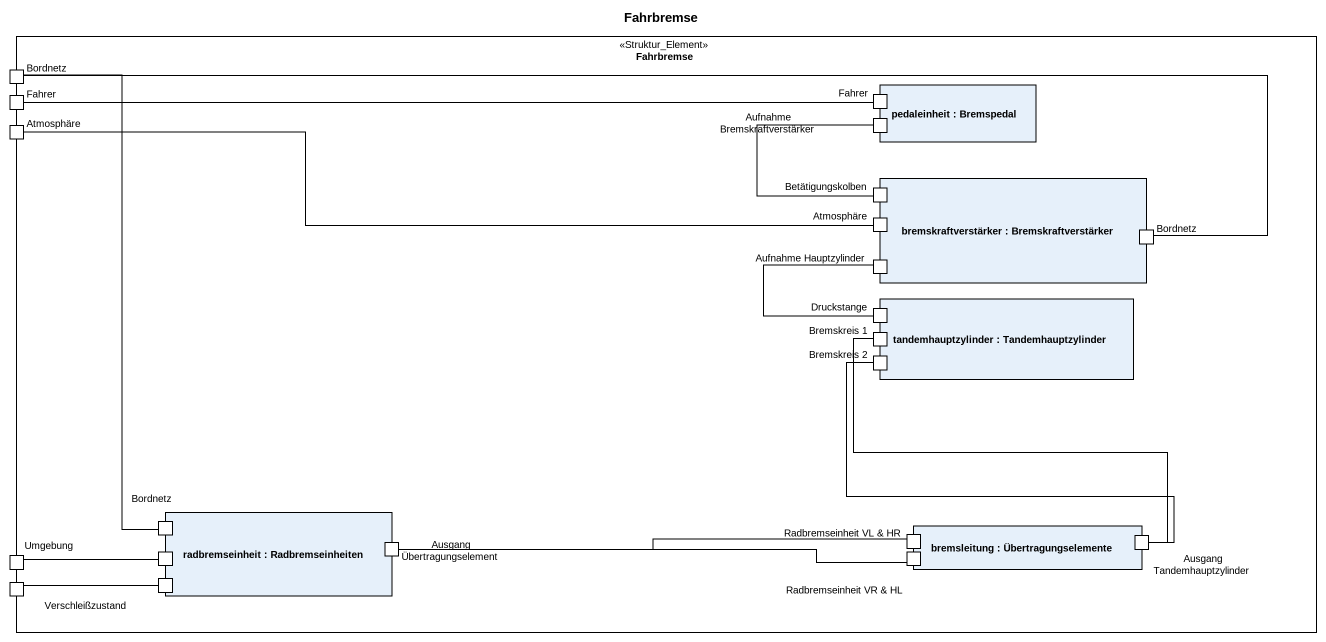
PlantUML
@startuml
title Fahrbremse
rectangle Fahrbremse <<Struktur_Element>> {
  port Fahrer
  port Bordnetz
  rectangle "pedaleinheit : Bremspedal" as pedaleinheit {
    port "Fahrer" as Fahrer_2
    port "Aufnahme Bremskraftverstärker" as Aufnahme
  }
  port Atmosphäre
  rectangle "bremskraftverstärker : Bremskraftverstärker" as bremskraftverstärker {
    port Betätigungskolben
    port "Atmosphäre" as Atmosphäre_2
    port "Aufnahme Hauptzylinder" as Aufnahme_Hauptzylinder
    port "Bordnetz" as Bordnetz_2
  }
  rectangle "tandemhauptzylinder : Tandemhauptzylinder" as tandemhauptzylinder {
    port Druckstange
    port "Bremskreis 1" as Bremskreis_1
    port "Bremskreis 2" as Bremskreis_2
  }
  rectangle "radbremseinheit : Radbremseinheiten" as radbremseinheit {
    port "Bordnetz" as Bordnetz_3
    port " " as port1
    port "Ausgang Übertragungselement" as Ausgang_Übertragungselement
    port " " as port2
  }
  port Umgebung
  rectangle "bremsleitung : Übertragungselemente" as bremsleitung {
    port "Radbremseinheit VR & HL" as Radbremseinheit_VR_HL
    port "Radbremseinheit VL & HR" as Radbremseinheit_VL_HR
    port "Ausgang Tandemhauptzylinder" as Ausgang_Tandemhauptzylinder
  }
  port Verschleißzustand
}
Fahrer -right- Fahrer_2
Bordnetz -right- Bordnetz_2
Atmosphäre -right- Atmosphäre_2
Aufnahme -- Betätigungskolben
Aufnahme_Hauptzylinder -- Druckstange
Bremskreis_1 -- Ausgang_Tandemhauptzylinder
Bremskreis_2 -- Ausgang_Tandemhauptzylinder
Bordnetz_3 -up- Bordnetz
Umgebung -right- port1
Radbremseinheit_VR_HL -left- Ausgang_Übertragungselement
Radbremseinheit_VL_HR -left- Ausgang_Übertragungselement
port2 -left- Verschleißzustand
@enduml
